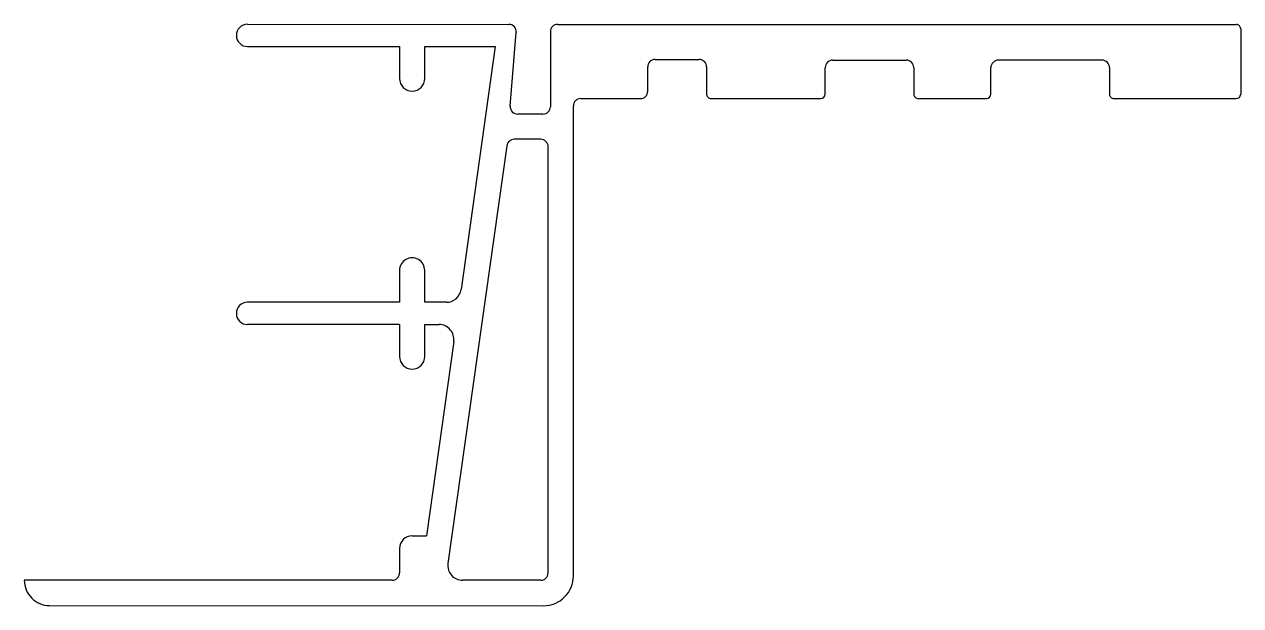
# Model space of a CAD drawing. Extents: x 684.6 to 766.6, y 654.8 to 694.
import ezdxf

# ---------------------------------------------------------------- set-up
doc = ezdxf.new("R2010")
doc.units = 0
doc.layers.get('0').update_dxf_attribs({"linetype": 'CONTINUOUS'})

msp = doc.modelspace()

# ---------------------------------------------------------------- linework, layer by layer
at = {"color": 7}
for p, q in [((699.629, 693.987), (717.257, 693.986)), ((720.551, 693.986), (766.3, 693.983)), ((717.348, 688.472), (717.755, 693.445)), ((720.051, 693.486), (720.051, 688.431)), ((766.6, 693.683), (766.6, 689.274)), ((699.629, 692.487), (709.879, 692.486)), ((709.879, 692.486), (709.879, 690.336)), ((711.579, 692.48), (716.329, 692.48)), ((711.579, 690.336), (711.579, 692.48)), ((716.329, 692.48), (714.025, 676.097)), ((727.112, 691.616), (730.085, 691.616)), ((739.083, 691.57), (744.055, 691.57)), ((757.256, 691.569), (750.253, 691.569)), ((726.612, 689.476), (726.612, 691.116)), ((730.585, 691.116), (730.585, 689.276)), ((738.583, 689.276), (738.583, 691.07)), ((744.555, 691.07), (744.555, 689.275)), ((749.753, 689.275), (749.753, 691.069)), ((757.756, 691.069), (757.756, 689.275)), ((721.6, 656.777), (721.6, 688.477)), ((722.1, 688.977), (726.112, 688.976)), ((730.885, 688.976), (738.283, 688.976)), ((744.855, 688.975), (749.453, 688.975)), ((758.056, 688.975), (766.3, 688.974)), ((719.551, 687.931), (717.846, 687.931)), ((717.106, 685.801), (713.145, 657.625)), ((719.401, 686.231), (717.602, 686.231)), ((719.899, 656.986), (719.901, 685.731)), ((709.879, 677.386), (709.878, 675.236)), ((711.578, 675.236), (711.579, 677.386)), ((709.878, 675.236), (699.628, 675.237)), ((713.035, 675.236), (711.578, 675.236)), ((709.878, 673.736), (699.628, 673.737)), ((709.878, 673.736), (709.878, 671.586)), ((711.578, 673.736), (712.543, 673.736)), ((711.578, 671.586), (711.578, 673.736)), ((713.533, 672.597), (711.691, 659.49)), ((710.728, 659.49), (711.691, 659.49)), ((709.878, 658.64), (709.877, 656.986)), ((709.377, 656.486), (684.577, 656.488)), ((719.399, 656.486), (714.135, 656.486)), ((686.277, 654.787), (719.599, 654.777))]:
    msp.add_line(p, q, dxfattribs=at)
for centre, radius, start, end in [((699.629, 693.237), 0.75, 89.99696, 269.99696), ((717.257, 693.486), 0.5, 355.31901, 89.99695), ((720.551, 693.486), 0.5, 89.99693, 179.99692), ((766.3, 693.683), 0.3, 359.99692, 89.99693), ((727.112, 691.116), 0.5, 89.99693, 179.99692), ((730.085, 691.116), 0.5, 359.99692, 89.99693), ((739.083, 691.07), 0.5, 89.99693, 179.99692), ((744.055, 691.07), 0.5, 359.99692, 89.99693), ((750.253, 691.069), 0.5, 89.99693, 179.99692), ((757.256, 691.069), 0.5, 359.99692, 89.99693), ((710.729, 690.336), 0.85, 179.99693, 359.99692), ((726.112, 689.476), 0.5, 269.99693, 359.99692), ((730.885, 689.276), 0.3, 179.99692, 269.99693), ((738.283, 689.276), 0.3, 269.99693, 359.99692), ((744.855, 689.275), 0.3, 179.99692, 269.99693), ((749.453, 689.275), 0.3, 269.99693, 359.99692), ((758.056, 689.275), 0.3, 179.99692, 269.99693), ((766.3, 689.274), 0.3, 269.99693, 359.99692), ((717.846, 688.431), 0.5, 175.31913, 269.99693), ((719.551, 688.431), 0.5, 269.99693, 359.99692), ((722.1, 688.477), 0.5, 89.99693, 180.01362), ((717.602, 685.731), 0.5, 89.99693, 171.99689), ((719.401, 685.731), 0.5, 359.99692, 89.99693), ((710.729, 677.386), 0.85, 359.99692, 179.99692), ((713.035, 676.236), 1, 269.99614, 351.99686), ((699.628, 674.487), 0.75, 89.99693, 269.99693), ((712.543, 672.736), 1, 351.99686, 89.99619), ((710.728, 671.586), 0.85, 179.99693, 359.99692), ((710.728, 658.64), 0.85, 89.99693, 179.99693), ((714.135, 657.486), 1, 171.99691, 269.99693), ((686.277, 656.487), 1.7, 179.99693, 269.99695), ((709.377, 656.986), 0.5, 269.99693, 359.99676), ((719.399, 656.986), 0.5, 269.99693, 359.99692), ((719.6, 656.777), 2, 269.98124, 0)]:
    msp.add_arc(centre, radius, start, end, dxfattribs=at)

doc.saveas('drawing.dxf')
